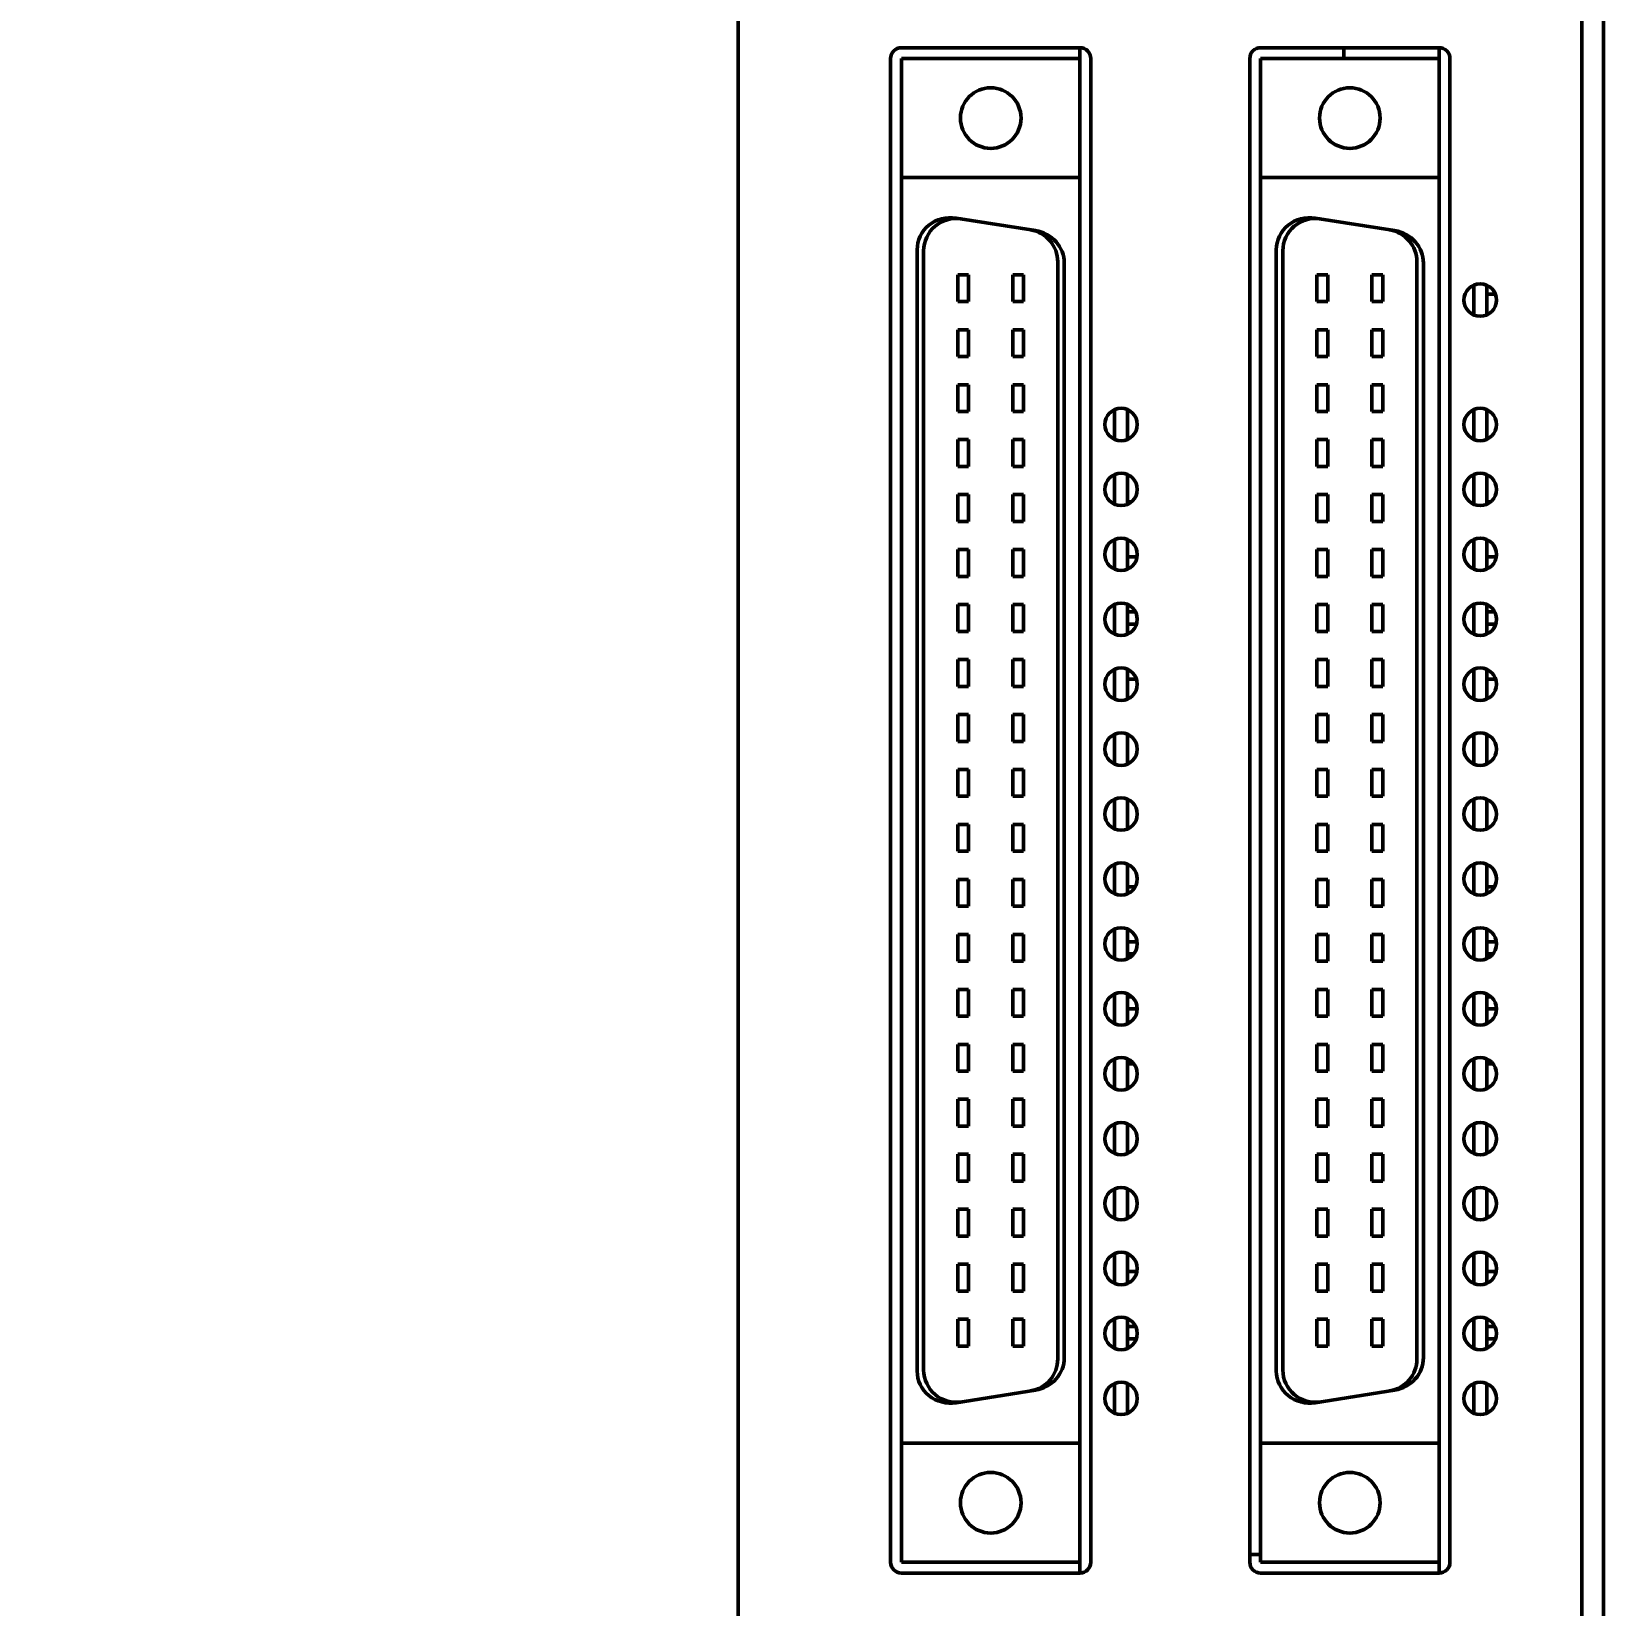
# Model space of a CAD drawing. Header units: millimetres. Extents: x 1506 to 4435, y -334 to 994.
# Drawn here: x 1885.9 to 1958.5, y 499.6 to 572.4 of the extents above; entities that cross this region are included whole.
import ezdxf

# ---------------------------------------------------------------- set-up
doc = ezdxf.new("R2010")
doc.units = ezdxf.units.MM
doc.header["$LTSCALE"] = 3.5
doc.layers.get('0').update_dxf_attribs({"lineweight": 25})
doc.layers.add('외형선(ISO)', color=7, linetype='Continuous', lineweight=50)
doc.layers.add('치수(ISO)', color=7, linetype='Continuous', lineweight=25)
doc.styles.add('레이블 문자 (JIS)', font='')
doc.styles.get('레이블 문자 (JIS)').set_extended_font_data('Gulim')
doc.dimstyles.new('복사 대상기본값 (JIS)', dxfattribs={"dimscale": 3.5, "dimtxt": 3, "dimasz": 2, "dimexe": 1, "dimexo": 0.5, "dimgap": 0.8, "dimtad": 1, "dimdsep": 46, "dimtxsty": '레이블 문자 (JIS)', "dimblk": 'Filled-1', "dimcen": 0.09, "dimdle": 10, "dimclrd": 256, "dimclre": 256, "dimclrt": 256, "dimazin": 2, "dimtfac": 0.666667, "dimtmove": 0, "dimatfit": 3, "dimldrblk": 'OPEN', "dimfxl": 1, "dimtolj": 1, "dimtzin": 0, "dimlwd": -1, "dimlwe": -1, "dimarcsym": 0})

# ---------------------------------------------------------------- blocks, each defined once
blk = doc.blocks.new('Filled-1')
at = {"color": 0}
for p, q in [((0, 0), (-1, 0.25)), ((-1, 0.25), (-1, -0.25)), ((-1, 0), (0, 0)), ((-1, -0.25), (0, 0))]:
    blk.add_line(p, q, dxfattribs=at)
at = {"color": 0, "flags": 128}
blk.add_lwpolyline([(-1, -0.25), (0, 0), (-1, 0.25), (-1, -0.25)], dxfattribs=at)
at = {"color": 0}
blk.add_solid([(-1, -0.25), (0, 0), (-1, 0.25), (-1, -0.25)], dxfattribs=at)
blk = doc.blocks.new('*D13')
at = {"layer": 'Defpoints', "color": 0}
for p in [(1923.545, 618.944), (1826.968, 406.944), (1923.545, 406.944)]:
    blk.add_point(p, dxfattribs=at)
at = {"layer": '치수(ISO)'}
for p, q in [((1921.795, 618.944), (1823.468, 618.944)), ((1826.968, 611.944), (1826.968, 413.944)), ((1921.795, 406.944), (1823.468, 406.944))]:
    blk.add_line(p, q, dxfattribs=at)
at = {"layer": '치수(ISO)', "linetype": 'ByBlock', "xscale": 7, "yscale": 7, "zscale": 7}
for p, rotation in [((1826.968, 618.944), 90), ((1826.968, 406.944), 270)]:
    blk.add_blockref('Filled-1', p, dxfattribs=dict(at, rotation=rotation))
at = {"layer": '치수(ISO)', "insert": (1813.374, 512.874), "char_height": 10.5, "attachment_point": 2, "rotation": 90, "style": '레이블 문자 (JIS)'}
blk.add_mtext('\\A1;212', dxfattribs=at)
blk = doc.blocks.new('_Open')
at = {"color": 0, "linetype": 'ByBlock', "lineweight": -2}
for p, q in [((-1, 0.167), (0, 0)), ((-1, -0.167), (0, 0)), ((0, 0), (-1, 0))]:
    blk.add_line(p, q, dxfattribs=at)
blk = doc.blocks.new('*D14')
at = {"layer": 'Defpoints', "color": 0}
for p in [(1920.545, 603.944), (1847.968, 421.944), (1920.545, 421.944)]:
    blk.add_point(p, dxfattribs=at)
at = {"layer": '치수(ISO)'}
for p, q in [((1918.795, 603.944), (1844.468, 603.944)), ((1847.968, 596.944), (1847.968, 428.944)), ((1918.795, 421.944), (1844.468, 421.944))]:
    blk.add_line(p, q, dxfattribs=at)
at = {"layer": '치수(ISO)', "linetype": 'ByBlock', "xscale": 7, "yscale": 7, "zscale": 7}
for p, rotation in [((1847.968, 603.944), 90), ((1847.968, 421.944), 270)]:
    blk.add_blockref('Filled-1', p, dxfattribs=dict(at, rotation=rotation))
at = {"layer": '치수(ISO)', "insert": (1834.374, 512.874), "char_height": 10.5, "attachment_point": 2, "rotation": 90, "style": '레이블 문자 (JIS)'}
blk.add_mtext('\\A1;182', dxfattribs=at)

msp = doc.modelspace()

# ---------------------------------------------------------------- linework, layer by layer
at = {"layer": '외형선(ISO)'}
for p, q in [((1918.5453, 421.9442), (1918.5453, 603.9442)), ((1957.5453, 583.9442), (1957.5453, 441.9442)), ((1958.5453, 583.9442), (1958.5453, 441.9442)), ((1925.5953, 501.6242), (1925.5953, 571.1042)), ((1926.0953, 571.6042), (1934.3453, 571.6042)), ((1934.3453, 571.1042), (1926.0953, 571.1042)), ((1926.0953, 565.6042), (1926.0953, 571.1042)), ((1934.3453, 571.1042), (1934.3453, 571.6042)), ((1934.3453, 565.6042), (1934.3453, 571.1042)), ((1934.8453, 571.1042), (1934.8453, 501.6242)), ((1942.1953, 501.6242), (1942.1953, 571.1042)), ((1942.6953, 571.6042), (1950.9453, 571.6042)), ((1950.9453, 571.1042), (1942.6953, 571.1042)), ((1942.6953, 565.6042), (1942.6953, 571.1042)), ((1946.5453, 571.6042), (1946.5453, 571.1042)), ((1950.9453, 571.1042), (1950.9453, 571.6042)), ((1950.9453, 565.6042), (1950.9453, 571.1042)), ((1951.4453, 571.1042), (1951.4453, 501.6242)), ((1934.3453, 565.6042), (1926.0953, 565.6042)), ((1926.0953, 507.1242), (1926.0953, 565.6042)), ((1934.3453, 507.1242), (1934.3453, 565.6042)), ((1950.9453, 565.6042), (1942.6953, 565.6042)), ((1942.6953, 507.1242), (1942.6953, 565.6042)), ((1950.9453, 507.1242), (1950.9453, 565.6042)), ((1928.621, 563.7328), (1932.2889, 563.1519)), ((1945.221, 563.7328), (1948.8889, 563.1519)), ((1926.8203, 510.4567), (1926.8203, 562.2718)), ((1927.1203, 510.5142), (1927.1203, 562.2142)), ((1943.4203, 510.4567), (1943.4203, 562.2718)), ((1943.7203, 510.5142), (1943.7203, 562.2142)), ((1933.3203, 561.6974), (1933.3203, 561.7074)), ((1933.3203, 561.6974), (1933.3203, 511.0311)), ((1933.6203, 561.6499), (1933.6203, 511.0786)), ((1949.9203, 561.6974), (1949.9203, 561.7074)), ((1949.9203, 561.6974), (1949.9203, 511.0311)), ((1950.2203, 561.6499), (1950.2203, 511.0786)), ((1928.7003, 561.1142), (1929.2003, 561.1142)), ((1928.7003, 559.8742), (1928.7003, 561.1142)), ((1929.2003, 559.8742), (1929.2003, 561.1142)), ((1931.2403, 561.1142), (1931.7403, 561.1142)), ((1931.2403, 559.8742), (1931.2403, 561.1142)), ((1931.7403, 559.8742), (1931.7403, 561.1142)), ((1945.3003, 561.1142), (1945.8003, 561.1142)), ((1945.3003, 559.8742), (1945.3003, 561.1142)), ((1945.8003, 559.8742), (1945.8003, 561.1142)), ((1947.8403, 561.1142), (1948.3403, 561.1142)), ((1947.8403, 559.8742), (1947.8403, 561.1142)), ((1948.3403, 559.8742), (1948.3403, 561.1142)), ((1952.5453, 560.6316), (1952.5453, 559.2568)), ((1952.5453, 559.2568), (1952.5453, 560.6316)), ((1953.1453, 559.2568), (1953.1453, 560.6316)), ((1953.545, 560.2142), (1953.1453, 560.2142)), ((1928.7003, 559.8742), (1929.2003, 559.8742)), ((1931.2403, 559.8742), (1931.7403, 559.8742)), ((1945.3003, 559.8742), (1945.8003, 559.8742)), ((1947.8403, 559.8742), (1948.3403, 559.8742)), ((1928.7003, 558.5742), (1929.2003, 558.5742)), ((1928.7003, 557.3342), (1928.7003, 558.5742)), ((1929.2003, 557.3342), (1929.2003, 558.5742)), ((1931.2403, 558.5742), (1931.7403, 558.5742)), ((1931.2403, 557.3342), (1931.2403, 558.5742)), ((1931.7403, 557.3342), (1931.7403, 558.5742)), ((1945.3003, 558.5742), (1945.8003, 558.5742)), ((1945.3003, 557.3342), (1945.3003, 558.5742)), ((1945.8003, 557.3342), (1945.8003, 558.5742)), ((1947.8403, 558.5742), (1948.3403, 558.5742)), ((1947.8403, 557.3342), (1947.8403, 558.5742)), ((1948.3403, 557.3342), (1948.3403, 558.5742)), ((1928.7003, 557.3342), (1929.2003, 557.3342)), ((1931.2403, 557.3342), (1931.7403, 557.3342)), ((1945.3003, 557.3342), (1945.8003, 557.3342)), ((1947.8403, 557.3342), (1948.3403, 557.3342)), ((1928.7003, 556.0342), (1929.2003, 556.0342)), ((1928.7003, 554.7942), (1928.7003, 556.0342)), ((1929.2003, 554.7942), (1929.2003, 556.0342)), ((1931.2403, 556.0342), (1931.7403, 556.0342)), ((1931.2403, 554.7942), (1931.2403, 556.0342)), ((1931.7403, 554.7942), (1931.7403, 556.0342)), ((1945.3003, 556.0342), (1945.8003, 556.0342)), ((1945.3003, 554.7942), (1945.3003, 556.0342)), ((1945.8003, 554.7942), (1945.8003, 556.0342)), ((1947.8403, 556.0342), (1948.3403, 556.0342)), ((1947.8403, 554.7942), (1947.8403, 556.0342)), ((1948.3403, 554.7942), (1948.3403, 556.0342)), ((1928.7003, 554.7942), (1929.2003, 554.7942)), ((1931.2403, 554.7942), (1931.7403, 554.7942)), ((1935.9453, 554.8816), (1935.9453, 553.5068)), ((1935.9453, 553.5068), (1935.9453, 554.8816)), ((1936.5453, 553.5068), (1936.5453, 554.8816)), ((1945.3003, 554.7942), (1945.8003, 554.7942)), ((1947.8403, 554.7942), (1948.3403, 554.7942)), ((1952.5453, 554.8816), (1952.5453, 553.5068)), ((1952.5453, 553.5068), (1952.5453, 554.8816)), ((1953.1453, 553.5068), (1953.1453, 554.8816)), ((1928.7003, 553.4942), (1929.2003, 553.4942)), ((1928.7003, 552.2542), (1928.7003, 553.4942)), ((1929.2003, 552.2542), (1929.2003, 553.4942)), ((1931.2403, 553.4942), (1931.7403, 553.4942)), ((1931.2403, 552.2542), (1931.2403, 553.4942)), ((1931.7403, 552.2542), (1931.7403, 553.4942)), ((1945.3003, 553.4942), (1945.8003, 553.4942)), ((1945.3003, 552.2542), (1945.3003, 553.4942)), ((1945.8003, 552.2542), (1945.8003, 553.4942)), ((1947.8403, 553.4942), (1948.3403, 553.4942)), ((1947.8403, 552.2542), (1947.8403, 553.4942)), ((1948.3403, 552.2542), (1948.3403, 553.4942)), ((1928.7003, 552.2542), (1929.2003, 552.2542)), ((1931.2403, 552.2542), (1931.7403, 552.2542)), ((1945.3003, 552.2542), (1945.8003, 552.2542)), ((1947.8403, 552.2542), (1948.3403, 552.2542)), ((1935.9453, 551.8816), (1935.9453, 550.5068)), ((1935.9453, 550.5068), (1935.9453, 551.8816)), ((1936.5453, 550.5068), (1936.5453, 551.8816)), ((1952.5453, 551.8816), (1952.5453, 550.5068)), ((1952.5453, 550.5068), (1952.5453, 551.8816)), ((1953.1453, 550.5068), (1953.1453, 551.8816)), ((1928.7003, 550.9542), (1929.2003, 550.9542)), ((1928.7003, 549.7142), (1928.7003, 550.9542)), ((1929.2003, 549.7142), (1929.2003, 550.9542)), ((1931.2403, 550.9542), (1931.7403, 550.9542)), ((1931.2403, 549.7142), (1931.2403, 550.9542)), ((1931.7403, 549.7142), (1931.7403, 550.9542)), ((1936.7208, 550.6142), (1936.5453, 550.6142)), ((1945.3003, 550.9542), (1945.8003, 550.9542)), ((1945.3003, 549.7142), (1945.3003, 550.9542)), ((1945.8003, 549.7142), (1945.8003, 550.9542)), ((1947.8403, 550.9542), (1948.3403, 550.9542)), ((1947.8403, 549.7142), (1947.8403, 550.9542)), ((1948.3403, 549.7142), (1948.3403, 550.9542)), ((1953.3208, 550.6142), (1953.1453, 550.6142)), ((1928.7003, 549.7142), (1929.2003, 549.7142)), ((1931.2403, 549.7142), (1931.7403, 549.7142)), ((1945.3003, 549.7142), (1945.8003, 549.7142)), ((1947.8403, 549.7142), (1948.3403, 549.7142)), ((1928.7003, 548.4142), (1929.2003, 548.4142)), ((1928.7003, 547.1742), (1928.7003, 548.4142)), ((1929.2003, 547.1742), (1929.2003, 548.4142)), ((1931.2403, 548.4142), (1931.7403, 548.4142)), ((1931.2403, 547.1742), (1931.2403, 548.4142)), ((1931.7403, 547.1742), (1931.7403, 548.4142)), ((1935.9453, 548.8816), (1935.9453, 547.5068)), ((1935.9453, 547.5068), (1935.9453, 548.8816)), ((1936.5453, 547.5068), (1936.5453, 548.8816)), ((1945.3003, 548.4142), (1945.8003, 548.4142)), ((1945.3003, 547.1742), (1945.3003, 548.4142)), ((1945.8003, 547.1742), (1945.8003, 548.4142)), ((1947.8403, 548.4142), (1948.3403, 548.4142)), ((1947.8403, 547.1742), (1947.8403, 548.4142)), ((1948.3403, 547.1742), (1948.3403, 548.4142)), ((1952.5453, 548.8816), (1952.5453, 547.5068)), ((1952.5453, 547.5068), (1952.5453, 548.8816)), ((1953.1453, 547.5068), (1953.1453, 548.8816)), ((1936.9856, 548.0742), (1936.5453, 548.0742)), ((1953.5856, 548.0742), (1953.1453, 548.0742)), ((1928.7003, 547.1742), (1929.2003, 547.1742)), ((1931.2403, 547.1742), (1931.7403, 547.1742)), ((1936.5617, 547.5142), (1936.5453, 547.5142)), ((1945.3003, 547.1742), (1945.8003, 547.1742)), ((1947.8403, 547.1742), (1948.3403, 547.1742)), ((1953.1617, 547.5142), (1953.1453, 547.5142)), ((1928.7003, 545.8742), (1929.2003, 545.8742)), ((1928.7003, 544.6342), (1928.7003, 545.8742)), ((1929.2003, 544.6342), (1929.2003, 545.8742)), ((1931.2403, 545.8742), (1931.7403, 545.8742)), ((1931.2403, 544.6342), (1931.2403, 545.8742)), ((1931.7403, 544.6342), (1931.7403, 545.8742)), ((1935.9453, 545.8816), (1935.9453, 544.5068)), ((1935.9453, 544.5068), (1935.9453, 545.8816)), ((1936.5453, 544.5068), (1936.5453, 545.8816)), ((1936.9138, 545.5342), (1936.5453, 545.5342)), ((1945.3003, 545.8742), (1945.8003, 545.8742)), ((1945.3003, 544.6342), (1945.3003, 545.8742)), ((1945.8003, 544.6342), (1945.8003, 545.8742)), ((1947.8403, 545.8742), (1948.3403, 545.8742)), ((1947.8403, 544.6342), (1947.8403, 545.8742)), ((1948.3403, 544.6342), (1948.3403, 545.8742)), ((1952.5453, 545.8816), (1952.5453, 544.5068)), ((1952.5453, 544.5068), (1952.5453, 545.8816)), ((1953.1453, 544.5068), (1953.1453, 545.8816)), ((1953.5138, 545.5342), (1953.1453, 545.5342)), ((1936.9623, 544.9742), (1936.5453, 544.9742)), ((1953.5623, 544.9742), (1953.1453, 544.9742)), ((1928.7003, 544.6342), (1929.2003, 544.6342)), ((1931.2403, 544.6342), (1931.7403, 544.6342)), ((1945.3003, 544.6342), (1945.8003, 544.6342)), ((1947.8403, 544.6342), (1948.3403, 544.6342)), ((1928.7003, 543.3342), (1929.2003, 543.3342)), ((1928.7003, 542.0942), (1928.7003, 543.3342)), ((1929.2003, 542.0942), (1929.2003, 543.3342)), ((1931.2403, 543.3342), (1931.7403, 543.3342)), ((1931.2403, 542.0942), (1931.2403, 543.3342)), ((1931.7403, 542.0942), (1931.7403, 543.3342)), ((1945.3003, 543.3342), (1945.8003, 543.3342)), ((1945.3003, 542.0942), (1945.3003, 543.3342)), ((1945.8003, 542.0942), (1945.8003, 543.3342)), ((1947.8403, 543.3342), (1948.3403, 543.3342)), ((1947.8403, 542.0942), (1947.8403, 543.3342)), ((1948.3403, 542.0942), (1948.3403, 543.3342)), ((1935.9453, 542.8816), (1935.9453, 541.5068)), ((1935.9453, 541.5068), (1935.9453, 542.8816)), ((1936.5453, 541.5068), (1936.5453, 542.8816)), ((1952.5453, 542.8816), (1952.5453, 541.5068)), ((1952.5453, 541.5068), (1952.5453, 542.8816)), ((1953.1453, 541.5068), (1953.1453, 542.8816)), ((1928.7003, 542.0942), (1929.2003, 542.0942)), ((1931.2403, 542.0942), (1931.7403, 542.0942)), ((1936.9559, 542.4342), (1936.5453, 542.4342)), ((1945.3003, 542.0942), (1945.8003, 542.0942)), ((1947.8403, 542.0942), (1948.3403, 542.0942)), ((1953.5559, 542.4342), (1953.1453, 542.4342)), ((1928.7003, 540.7942), (1929.2003, 540.7942)), ((1928.7003, 539.5542), (1928.7003, 540.7942)), ((1929.2003, 539.5542), (1929.2003, 540.7942)), ((1931.2403, 540.7942), (1931.7403, 540.7942)), ((1931.2403, 539.5542), (1931.2403, 540.7942)), ((1931.7403, 539.5542), (1931.7403, 540.7942)), ((1945.3003, 540.7942), (1945.8003, 540.7942)), ((1945.3003, 539.5542), (1945.3003, 540.7942)), ((1945.8003, 539.5542), (1945.8003, 540.7942)), ((1947.8403, 540.7942), (1948.3403, 540.7942)), ((1947.8403, 539.5542), (1947.8403, 540.7942)), ((1948.3403, 539.5542), (1948.3403, 540.7942)), ((1935.9453, 539.8816), (1935.9453, 538.5068)), ((1935.9453, 538.5068), (1935.9453, 539.8816)), ((1936.5453, 538.5068), (1936.5453, 539.8816)), ((1952.5453, 539.8816), (1952.5453, 538.5068)), ((1952.5453, 538.5068), (1952.5453, 539.8816)), ((1953.1453, 538.5068), (1953.1453, 539.8816)), ((1928.7003, 539.5542), (1929.2003, 539.5542)), ((1931.2403, 539.5542), (1931.7403, 539.5542)), ((1945.3003, 539.5542), (1945.8003, 539.5542)), ((1947.8403, 539.5542), (1948.3403, 539.5542)), ((1928.7003, 538.2542), (1929.2003, 538.2542)), ((1928.7003, 537.0142), (1928.7003, 538.2542)), ((1929.2003, 537.0142), (1929.2003, 538.2542)), ((1931.2403, 538.2542), (1931.7403, 538.2542)), ((1931.2403, 537.0142), (1931.2403, 538.2542)), ((1931.7403, 537.0142), (1931.7403, 538.2542)), ((1945.3003, 538.2542), (1945.8003, 538.2542)), ((1945.3003, 537.0142), (1945.3003, 538.2542)), ((1945.8003, 537.0142), (1945.8003, 538.2542)), ((1947.8403, 538.2542), (1948.3403, 538.2542)), ((1947.8403, 537.0142), (1947.8403, 538.2542)), ((1948.3403, 537.0142), (1948.3403, 538.2542)), ((1928.7003, 537.0142), (1929.2003, 537.0142)), ((1931.2403, 537.0142), (1931.7403, 537.0142)), ((1935.9453, 536.8816), (1935.9453, 535.5068)), ((1935.9453, 535.5068), (1935.9453, 536.8816)), ((1936.5453, 535.5068), (1936.5453, 536.8816)), ((1945.3003, 537.0142), (1945.8003, 537.0142)), ((1947.8403, 537.0142), (1948.3403, 537.0142)), ((1952.5453, 536.8816), (1952.5453, 535.5068)), ((1952.5453, 535.5068), (1952.5453, 536.8816)), ((1953.1453, 535.5068), (1953.1453, 536.8816)), ((1928.7003, 535.7142), (1929.2003, 535.7142)), ((1928.7003, 534.4742), (1928.7003, 535.7142)), ((1929.2003, 534.4742), (1929.2003, 535.7142)), ((1931.2403, 535.7142), (1931.7403, 535.7142)), ((1931.2403, 534.4742), (1931.2403, 535.7142)), ((1931.7403, 534.4742), (1931.7403, 535.7142)), ((1945.3003, 535.7142), (1945.8003, 535.7142)), ((1945.3003, 534.4742), (1945.3003, 535.7142)), ((1945.8003, 534.4742), (1945.8003, 535.7142)), ((1947.8403, 535.7142), (1948.3403, 535.7142)), ((1947.8403, 534.4742), (1947.8403, 535.7142)), ((1948.3403, 534.4742), (1948.3403, 535.7142)), ((1928.7003, 534.4742), (1929.2003, 534.4742)), ((1931.2403, 534.4742), (1931.7403, 534.4742)), ((1935.9453, 533.8816), (1935.9453, 532.5068)), ((1935.9453, 532.5068), (1935.9453, 533.8816)), ((1936.5453, 532.5068), (1936.5453, 533.8816)), ((1945.3003, 534.4742), (1945.8003, 534.4742)), ((1947.8403, 534.4742), (1948.3403, 534.4742)), ((1952.5453, 533.8816), (1952.5453, 532.5068)), ((1952.5453, 532.5068), (1952.5453, 533.8816)), ((1953.1453, 532.5068), (1953.1453, 533.8816)), ((1928.7003, 533.1742), (1929.2003, 533.1742)), ((1928.7003, 531.9342), (1928.7003, 533.1742)), ((1929.2003, 531.9342), (1929.2003, 533.1742)), ((1931.2403, 533.1742), (1931.7403, 533.1742)), ((1931.2403, 531.9342), (1931.2403, 533.1742)), ((1931.7403, 531.9342), (1931.7403, 533.1742)), ((1945.3003, 533.1742), (1945.8003, 533.1742)), ((1945.3003, 531.9342), (1945.3003, 533.1742)), ((1945.8003, 531.9342), (1945.8003, 533.1742)), ((1947.8403, 533.1742), (1948.3403, 533.1742)), ((1947.8403, 531.9342), (1947.8403, 533.1742)), ((1948.3403, 531.9342), (1948.3403, 533.1742)), ((1936.9033, 532.8342), (1936.5453, 532.8342)), ((1953.5033, 532.8342), (1953.1453, 532.8342)), ((1928.7003, 531.9342), (1929.2003, 531.9342)), ((1931.2403, 531.9342), (1931.7403, 531.9342)), ((1945.3003, 531.9342), (1945.8003, 531.9342)), ((1947.8403, 531.9342), (1948.3403, 531.9342)), ((1928.7003, 530.6342), (1929.2003, 530.6342)), ((1928.7003, 529.3942), (1928.7003, 530.6342)), ((1929.2003, 529.3942), (1929.2003, 530.6342)), ((1931.2403, 530.6342), (1931.7403, 530.6342)), ((1931.2403, 529.3942), (1931.2403, 530.6342)), ((1931.7403, 529.3942), (1931.7403, 530.6342)), ((1935.9453, 530.8816), (1935.9453, 529.5068)), ((1935.9453, 529.5068), (1935.9453, 530.8816)), ((1936.5453, 529.5068), (1936.5453, 530.8816)), ((1936.9886, 530.2942), (1936.5453, 530.2942)), ((1945.3003, 530.6342), (1945.8003, 530.6342)), ((1945.3003, 529.3942), (1945.3003, 530.6342)), ((1945.8003, 529.3942), (1945.8003, 530.6342)), ((1947.8403, 530.6342), (1948.3403, 530.6342)), ((1947.8403, 529.3942), (1947.8403, 530.6342)), ((1948.3403, 529.3942), (1948.3403, 530.6342)), ((1952.5453, 530.8816), (1952.5453, 529.5068)), ((1952.5453, 529.5068), (1952.5453, 530.8816)), ((1953.1453, 529.5068), (1953.1453, 530.8816)), ((1953.5886, 530.2942), (1953.1453, 530.2942)), ((1936.8377, 529.7342), (1936.5453, 529.7342)), ((1953.4377, 529.7342), (1953.1453, 529.7342)), ((1928.7003, 529.3942), (1929.2003, 529.3942)), ((1931.2403, 529.3942), (1931.7403, 529.3942)), ((1945.3003, 529.3942), (1945.8003, 529.3942)), ((1947.8403, 529.3942), (1948.3403, 529.3942)), ((1928.7003, 528.0942), (1929.2003, 528.0942)), ((1928.7003, 526.8542), (1928.7003, 528.0942)), ((1929.2003, 526.8542), (1929.2003, 528.0942)), ((1931.2403, 528.0942), (1931.7403, 528.0942)), ((1931.2403, 526.8542), (1931.2403, 528.0942)), ((1931.7403, 526.8542), (1931.7403, 528.0942)), ((1945.3003, 528.0942), (1945.8003, 528.0942)), ((1945.3003, 526.8542), (1945.3003, 528.0942)), ((1945.8003, 526.8542), (1945.8003, 528.0942)), ((1947.8403, 528.0942), (1948.3403, 528.0942)), ((1947.8403, 526.8542), (1947.8403, 528.0942)), ((1948.3403, 526.8542), (1948.3403, 528.0942)), ((1935.9453, 527.8816), (1935.9453, 526.5068)), ((1935.9453, 526.5068), (1935.9453, 527.8816)), ((1936.5453, 526.5068), (1936.5453, 527.8816)), ((1936.7442, 527.7542), (1936.5453, 527.7542)), ((1952.5453, 527.8816), (1952.5453, 526.5068)), ((1952.5453, 526.5068), (1952.5453, 527.8816)), ((1953.1453, 526.5068), (1953.1453, 527.8816)), ((1953.3442, 527.7542), (1953.1453, 527.7542)), ((1928.7003, 526.8542), (1929.2003, 526.8542)), ((1931.2403, 526.8542), (1931.7403, 526.8542)), ((1936.9953, 527.1942), (1936.5453, 527.1942)), ((1945.3003, 526.8542), (1945.8003, 526.8542)), ((1947.8403, 526.8542), (1948.3403, 526.8542)), ((1953.5953, 527.1942), (1953.1453, 527.1942)), ((1928.7003, 525.5542), (1929.2003, 525.5542)), ((1928.7003, 524.3142), (1928.7003, 525.5542)), ((1929.2003, 524.3142), (1929.2003, 525.5542)), ((1931.2403, 525.5542), (1931.7403, 525.5542)), ((1931.2403, 524.3142), (1931.2403, 525.5542)), ((1931.7403, 524.3142), (1931.7403, 525.5542)), ((1945.3003, 525.5542), (1945.8003, 525.5542)), ((1945.3003, 524.3142), (1945.3003, 525.5542)), ((1945.8003, 524.3142), (1945.8003, 525.5542)), ((1947.8403, 525.5542), (1948.3403, 525.5542)), ((1947.8403, 524.3142), (1947.8403, 525.5542)), ((1948.3403, 524.3142), (1948.3403, 525.5542)), ((1935.9453, 524.8816), (1935.9453, 523.5068)), ((1935.9453, 523.5068), (1935.9453, 524.8816)), ((1936.5453, 523.5068), (1936.5453, 524.8816)), ((1936.8377, 524.6542), (1936.5453, 524.6542)), ((1952.5453, 524.8816), (1952.5453, 523.5068)), ((1952.5453, 523.5068), (1952.5453, 524.8816)), ((1953.1453, 523.5068), (1953.1453, 524.8816)), ((1953.4377, 524.6542), (1953.1453, 524.6542)), ((1928.7003, 524.3142), (1929.2003, 524.3142)), ((1931.2403, 524.3142), (1931.7403, 524.3142)), ((1945.3003, 524.3142), (1945.8003, 524.3142)), ((1947.8403, 524.3142), (1948.3403, 524.3142)), ((1928.7003, 523.0142), (1929.2003, 523.0142)), ((1928.7003, 521.7742), (1928.7003, 523.0142)), ((1929.2003, 521.7742), (1929.2003, 523.0142)), ((1931.2403, 523.0142), (1931.7403, 523.0142)), ((1931.2403, 521.7742), (1931.2403, 523.0142)), ((1931.7403, 521.7742), (1931.7403, 523.0142)), ((1945.3003, 523.0142), (1945.8003, 523.0142)), ((1945.3003, 521.7742), (1945.3003, 523.0142)), ((1945.8003, 521.7742), (1945.8003, 523.0142)), ((1947.8403, 523.0142), (1948.3403, 523.0142)), ((1947.8403, 521.7742), (1947.8403, 523.0142)), ((1948.3403, 521.7742), (1948.3403, 523.0142)), ((1928.7003, 521.7742), (1929.2003, 521.7742)), ((1931.2403, 521.7742), (1931.7403, 521.7742)), ((1935.9453, 521.8816), (1935.9453, 520.5068)), ((1935.9453, 520.5068), (1935.9453, 521.8816)), ((1936.5453, 520.5068), (1936.5453, 521.8816)), ((1945.3003, 521.7742), (1945.8003, 521.7742)), ((1947.8403, 521.7742), (1948.3403, 521.7742)), ((1952.5453, 521.8816), (1952.5453, 520.5068)), ((1952.5453, 520.5068), (1952.5453, 521.8816)), ((1953.1453, 520.5068), (1953.1453, 521.8816)), ((1928.7003, 520.4742), (1929.2003, 520.4742)), ((1928.7003, 519.2342), (1928.7003, 520.4742)), ((1929.2003, 519.2342), (1929.2003, 520.4742)), ((1931.2403, 520.4742), (1931.7403, 520.4742)), ((1931.2403, 519.2342), (1931.2403, 520.4742)), ((1931.7403, 519.2342), (1931.7403, 520.4742)), ((1945.3003, 520.4742), (1945.8003, 520.4742)), ((1945.3003, 519.2342), (1945.3003, 520.4742)), ((1945.8003, 519.2342), (1945.8003, 520.4742)), ((1947.8403, 520.4742), (1948.3403, 520.4742)), ((1947.8403, 519.2342), (1947.8403, 520.4742)), ((1948.3403, 519.2342), (1948.3403, 520.4742)), ((1928.7003, 519.2342), (1929.2003, 519.2342)), ((1931.2403, 519.2342), (1931.7403, 519.2342)), ((1935.9453, 518.8816), (1935.9453, 517.5068)), ((1935.9453, 517.5068), (1935.9453, 518.8816)), ((1936.5453, 517.5068), (1936.5453, 518.8816)), ((1945.3003, 519.2342), (1945.8003, 519.2342)), ((1947.8403, 519.2342), (1948.3403, 519.2342)), ((1952.5453, 518.8816), (1952.5453, 517.5068)), ((1952.5453, 517.5068), (1952.5453, 518.8816)), ((1953.1453, 517.5068), (1953.1453, 518.8816)), ((1928.7003, 517.9342), (1929.2003, 517.9342)), ((1928.7003, 516.6942), (1928.7003, 517.9342)), ((1929.2003, 516.6942), (1929.2003, 517.9342)), ((1931.2403, 517.9342), (1931.7403, 517.9342)), ((1931.2403, 516.6942), (1931.2403, 517.9342)), ((1931.7403, 516.6942), (1931.7403, 517.9342)), ((1945.3003, 517.9342), (1945.8003, 517.9342)), ((1945.3003, 516.6942), (1945.3003, 517.9342)), ((1945.8003, 516.6942), (1945.8003, 517.9342)), ((1947.8403, 517.9342), (1948.3403, 517.9342)), ((1947.8403, 516.6942), (1947.8403, 517.9342)), ((1948.3403, 516.6942), (1948.3403, 517.9342)), ((1936.6953, 517.5942), (1936.5453, 517.5942)), ((1953.2953, 517.5942), (1953.1453, 517.5942)), ((1928.7003, 516.6942), (1929.2003, 516.6942)), ((1931.2403, 516.6942), (1931.7403, 516.6942)), ((1945.3003, 516.6942), (1945.8003, 516.6942)), ((1947.8403, 516.6942), (1948.3403, 516.6942)), ((1935.9453, 515.8816), (1935.9453, 514.5068)), ((1935.9453, 514.5068), (1935.9453, 515.8816)), ((1936.5453, 514.5068), (1936.5453, 515.8816)), ((1952.5453, 515.8816), (1952.5453, 514.5068)), ((1952.5453, 514.5068), (1952.5453, 515.8816)), ((1953.1453, 514.5068), (1953.1453, 515.8816)), ((1928.7003, 515.3942), (1929.2003, 515.3942)), ((1928.7003, 514.1542), (1928.7003, 515.3942)), ((1929.2003, 514.1542), (1929.2003, 515.3942)), ((1931.2403, 515.3942), (1931.7403, 515.3942)), ((1931.2403, 514.1542), (1931.2403, 515.3942)), ((1931.7403, 514.1542), (1931.7403, 515.3942)), ((1936.9821, 515.0542), (1936.5453, 515.0542)), ((1945.3003, 515.3942), (1945.8003, 515.3942)), ((1945.3003, 514.1542), (1945.3003, 515.3942)), ((1945.8003, 514.1542), (1945.8003, 515.3942)), ((1947.8403, 515.3942), (1948.3403, 515.3942)), ((1947.8403, 514.1542), (1947.8403, 515.3942)), ((1948.3403, 514.1542), (1948.3403, 515.3942)), ((1953.5821, 515.0542), (1953.1453, 515.0542)), ((1928.7003, 514.1542), (1929.2003, 514.1542)), ((1931.2403, 514.1542), (1931.7403, 514.1542)), ((1945.3003, 514.1542), (1945.8003, 514.1542)), ((1947.8403, 514.1542), (1948.3403, 514.1542)), ((1928.7003, 512.8542), (1929.2003, 512.8542)), ((1928.7003, 511.6142), (1928.7003, 512.8542)), ((1929.2003, 511.6142), (1929.2003, 512.8542)), ((1931.2403, 511.6142), (1931.2403, 512.8542)), ((1931.2403, 512.8542), (1931.7403, 512.8542)), ((1931.7403, 511.6142), (1931.7403, 512.8542)), ((1935.9453, 512.8816), (1935.9453, 511.5068)), ((1935.9453, 511.5068), (1935.9453, 512.8816)), ((1936.5453, 511.5068), (1936.5453, 512.8816)), ((1945.3003, 512.8542), (1945.8003, 512.8542)), ((1945.3003, 511.6142), (1945.3003, 512.8542)), ((1945.8003, 511.6142), (1945.8003, 512.8542)), ((1947.8403, 511.6142), (1947.8403, 512.8542)), ((1947.8403, 512.8542), (1948.3403, 512.8542)), ((1948.3403, 511.6142), (1948.3403, 512.8542)), ((1952.5453, 512.8816), (1952.5453, 511.5068)), ((1952.5453, 511.5068), (1952.5453, 512.8816)), ((1953.1453, 511.5068), (1953.1453, 512.8816)), ((1936.9236, 512.5142), (1936.5453, 512.5142)), ((1953.5236, 512.5142), (1953.1453, 512.5142)), ((1928.7003, 511.6142), (1929.2003, 511.6142)), ((1931.2403, 511.6142), (1931.7403, 511.6142)), ((1936.9559, 511.9542), (1936.5453, 511.9542)), ((1945.3003, 511.6142), (1945.8003, 511.6142)), ((1947.8403, 511.6142), (1948.3403, 511.6142)), ((1953.5559, 511.9542), (1953.1453, 511.9542)), ((1933.3203, 511.0211), (1933.3203, 511.0311)), ((1949.9203, 511.0211), (1949.9203, 511.0311)), ((1935.9453, 509.8816), (1935.9453, 508.5068)), ((1935.9453, 508.5068), (1935.9453, 509.8816)), ((1936.5453, 508.5068), (1936.5453, 509.8816)), ((1952.5453, 509.8816), (1952.5453, 508.5068)), ((1952.5453, 508.5068), (1952.5453, 509.8816)), ((1953.1453, 508.5068), (1953.1453, 509.8816)), ((1932.2889, 509.5766), (1928.621, 508.9956)), ((1948.8889, 509.5766), (1945.221, 508.9956)), ((1934.3453, 507.1242), (1926.0953, 507.1242)), ((1926.0953, 501.6242), (1926.0953, 507.1242)), ((1934.3453, 501.6242), (1934.3453, 507.1242)), ((1950.9453, 507.1242), (1942.6953, 507.1242)), ((1942.6953, 501.6242), (1942.6953, 507.1242)), ((1950.9453, 501.6242), (1950.9453, 507.1242)), ((1942.1953, 501.9837), (1942.6953, 501.9837)), ((1934.3453, 501.6242), (1926.0953, 501.6242)), ((1934.3453, 501.1242), (1926.0953, 501.1242)), ((1934.3453, 501.1242), (1934.3453, 501.6242)), ((1950.9453, 501.6242), (1942.6953, 501.6242)), ((1950.9453, 501.1242), (1942.6953, 501.1242)), ((1950.9453, 501.1242), (1950.9453, 501.6242))]:
    msp.add_line(p, q, dxfattribs=at)
for centre, radius in [((1930.2203, 568.3542), 1.4), ((1946.8203, 568.3542), 1.4), ((1952.8453, 559.9442), 0.75), ((1936.2453, 554.1942), 0.75), ((1952.8453, 554.1942), 0.75), ((1936.2453, 551.1942), 0.75), ((1952.8453, 551.1942), 0.75), ((1936.2453, 548.1942), 0.75), ((1952.8453, 548.1942), 0.75), ((1936.2453, 545.1942), 0.75), ((1952.8453, 545.1942), 0.75), ((1936.2453, 542.1942), 0.75), ((1952.8453, 542.1942), 0.75), ((1936.2453, 539.1942), 0.75), ((1952.8453, 539.1942), 0.75), ((1936.2453, 536.1942), 0.75), ((1952.8453, 536.1942), 0.75), ((1936.2453, 533.1942), 0.75), ((1952.8453, 533.1942), 0.75), ((1936.2453, 530.1942), 0.75), ((1952.8453, 530.1942), 0.75), ((1936.2453, 527.1942), 0.75), ((1952.8453, 527.1942), 0.75), ((1936.2453, 524.1942), 0.75), ((1952.8453, 524.1942), 0.75), ((1936.2453, 521.1942), 0.75), ((1952.8453, 521.1942), 0.75), ((1936.2453, 518.1942), 0.75), ((1952.8453, 518.1942), 0.75), ((1936.2453, 515.1942), 0.75), ((1952.8453, 515.1942), 0.75), ((1936.2453, 512.1942), 0.75), ((1952.8453, 512.1942), 0.75), ((1936.2453, 509.1942), 0.75), ((1952.8453, 509.1942), 0.75), ((1930.2203, 504.3742), 1.4), ((1946.8203, 504.3742), 1.4)]:
    msp.add_circle(centre, radius, dxfattribs=at)
for centre, radius, start, end in [((1926.0953, 571.1042), 0.5, 90, 180), ((1934.3453, 571.1042), 0.5, 0, 90), ((1942.6953, 571.1042), 0.5, 90, 180), ((1950.9453, 571.1042), 0.5, 0, 90), ((1928.6203, 562.2142), 1.5, 81, 179.617483), ((1945.2203, 562.2142), 1.5, 81, 179.617483), ((1931.8203, 561.7074), 1.5, 0, 81), ((1948.4203, 561.7074), 1.5, 0, 81), ((1931.8203, 511.0211), 1.5, 279, 0), ((1948.4203, 511.0211), 1.5, 279, 0), ((1928.6203, 510.5142), 1.5, 180.382517, 279), ((1945.2203, 510.5142), 1.5, 180.382517, 279), ((1926.0953, 501.6242), 0.5, 180, 270), ((1934.3453, 501.6242), 0.5, 270, 0), ((1942.6953, 501.6242), 0.5, 180, 270), ((1950.9453, 501.6242), 0.5, 270, 0)]:
    msp.add_arc(centre, radius, start, end, dxfattribs=at)
for centre, major_axis, start_param, end_param in [((1928.3864, 562.2513), (-1.5484, 0.2452), 4.712389, 6.4335888), ((1944.9864, 562.2513), (-1.5484, 0.2452), 4.712389, 6.4335888), ((1932.0543, 561.6703), (1.5484, -0.2452), 0.1504035, 1.5707963), ((1948.6543, 561.6703), (1.5484, -0.2452), 0.1504035, 1.5707963), ((1932.0543, 511.0581), (1.5484, 0.2452), 4.712389, 6.1327819), ((1948.6543, 511.0581), (1.5484, 0.2452), 4.712389, 6.1327819), ((1928.3864, 510.4772), (-1.5484, -0.2452), 6.1327819, 7.8539816), ((1944.9864, 510.4772), (-1.5484, -0.2452), 6.1327819, 7.8539816)]:
    msp.add_ellipse(centre, major_axis=major_axis, ratio=0.9568359, start_param=start_param, end_param=end_param, dxfattribs=at)
for points in [[(1927.1203, 562.2142), (1927.1203, 562.2176), (1927.1203, 562.2209), (1927.1203, 562.2242)], [(1943.7203, 562.2142), (1943.7203, 562.2176), (1943.7203, 562.2209), (1943.7203, 562.2242)], [(1927.1203, 510.5042), (1927.1203, 510.5076), (1927.1203, 510.5109), (1927.1203, 510.5142)], [(1943.7203, 510.5042), (1943.7203, 510.5076), (1943.7203, 510.5109), (1943.7203, 510.5142)]]:
    msp.add_open_spline(points, degree=3, dxfattribs=at)

# ---------------------------------------------------------------- dimensions: what is measured, and where the dimension line sits
at = {"layer": '치수(ISO)'}
for base, p1, p2, picture, middle in [((1826.9679, 406.9442), (1923.5453, 618.9442), (1923.5453, 406.9442), '*D13', (1826.9679, 512.8742)), ((1847.9679, 421.9442), (1920.5453, 603.9442), (1920.5453, 421.9442), '*D14', (1847.9679, 512.8742))]:
    dim = msp.add_linear_dim(base=base, p1=p1, p2=p2, angle=270, dimstyle='복사 대상기본값 (JIS)', override={"dimgap": 0.8, "dimdec": 2, "dimtol": 0, "dimlim": 0, "dimtp": 0, "dimtm": 0, "dimtdec": 2, "dimtofl": 0, "dimatfit": 1}, dxfattribs=at)
    dim.commit()
    dim.dimension.update_dxf_attribs({"geometry": picture, "text_midpoint": middle, "dimtype": 160})

doc.saveas('drawing.dxf')
